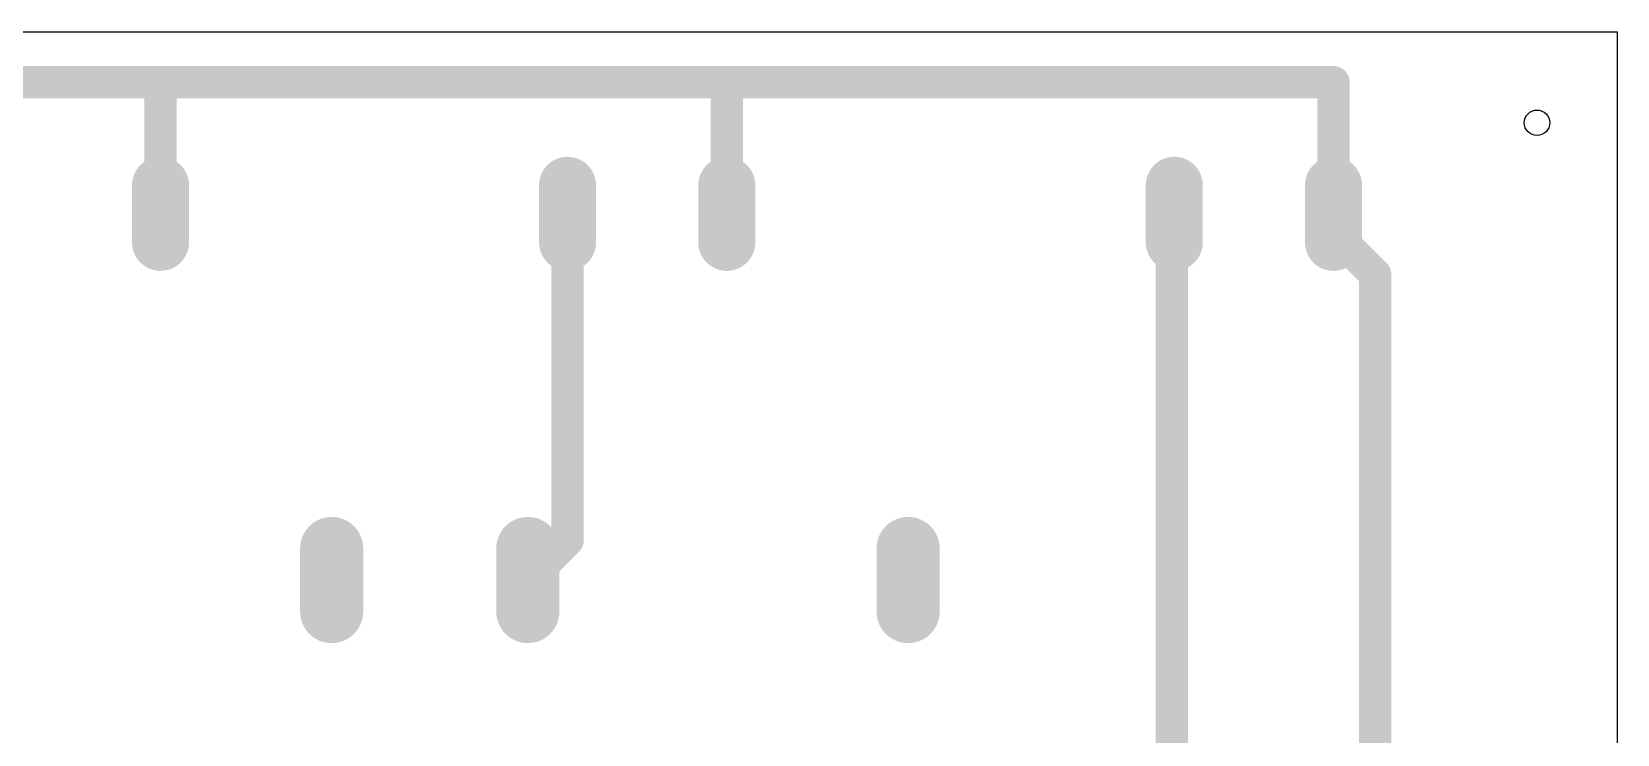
# Model space of a CAD drawing. Header units: millimetres. Extents: x 0 to 653, y 0 to 287.
# Drawn here: x 138.16 to 187.94, y 167.7 to 189.75 of the extents above; entities that cross this region are included whole.
import ezdxf

# ---------------------------------------------------------------- set-up
doc = ezdxf.new("R2010")
doc.units = ezdxf.units.MM
for name, color, linetype in [('16', 7, 'Continuous'), ('17', 7, 'Continuous'), ('20', 7, 'Continuous')]:
    doc.layers.add(name, color=color, linetype=linetype)

# ---------------------------------------------------------------- blocks, each defined once
blk = doc.blocks.new('LONGP100')
at = {"const_width": 1}
blk.add_lwpolyline([(-0.5, 0), (0.5, 0)], dxfattribs=at)
at = {"const_width": 0.5}
for points in [[(-0.5, 0.25, 1), (-0.5, -0.25)], [(0.5, -0.25, 1), (0.5, 0.25)]]:
    blk.add_lwpolyline(points, format="xyb", dxfattribs=at)

msp = doc.modelspace()

# ---------------------------------------------------------------- linework, layer by layer
at = {"layer": '16', "const_width": 1.016}
for points in [[(124.778, 188.163), (142.24, 188.163)], [(142.2, 188.123), (142.24, 188.163)], [(142.2, 184.035), (142.2, 188.123)], [(142.24, 188.163), (160.02, 188.163)], [(159.98, 188.123), (160.02, 188.163)], [(159.98, 184.035), (159.98, 188.123)], [(160.02, 188.163), (179.03, 188.163)], [(179.03, 188.163), (179.03, 184.035)], [(154.98, 173.788), (154.98, 184.035)], [(174.03, 184.035), (173.95, 183.955)], [(173.95, 166.573), (173.95, 183.955)], [(179.03, 184.035), (179.03, 183.44)], [(179.03, 183.44), (180.34, 182.13)], [(180.34, 182.13), (180.34, 107.518)], [(153.733, 172.542), (154.98, 173.788)]]:
    msp.add_lwpolyline(points, dxfattribs=at)
at = {"layer": '16', "const_width": 0.508}
for points in [[(141.946, 188.123, -1), (142.454, 188.123)], [(142.38, 187.943, -1), (142.02, 188.302)], [(142.24, 187.909, -1), (142.24, 188.417)], [(142.06, 188.342, -1), (142.42, 187.983)], [(142.24, 188.417, -1), (142.24, 187.909)], [(159.726, 188.123, -1), (160.234, 188.123)], [(160.16, 187.943, -1), (159.8, 188.302)], [(160.02, 187.909, -1), (160.02, 188.417)], [(159.84, 188.342, -1), (160.2, 187.983)], [(160.02, 188.417, -1), (160.02, 187.909)], [(178.776, 188.163, -1), (179.284, 188.163)], [(179.03, 188.417, -1), (179.03, 187.909)], [(142.454, 184.035, -1), (141.946, 184.035)], [(154.726, 184.035, -1), (155.234, 184.035)], [(160.234, 184.035, -1), (159.726, 184.035)], [(173.696, 183.955, -1), (174.204, 183.955)], [(174.13, 183.776, -1), (173.77, 184.135)], [(173.85, 184.215, -1), (174.21, 183.856)], [(178.776, 184.035, -1), (179.284, 184.035)], [(179.284, 184.035, -1), (178.776, 184.035)], [(178.85, 183.261, -1), (179.21, 183.62)], [(179.284, 183.44, -1), (178.776, 183.44)], [(180.086, 182.13, -1), (180.594, 182.13)], [(180.52, 182.31, -1), (180.16, 181.951)], [(154.8, 173.968, -1), (155.16, 173.609)], [(155.234, 173.788, -1), (154.726, 173.788)], [(153.913, 172.362, -1), (153.554, 172.721)]]:
    msp.add_lwpolyline(points, format="xyb", dxfattribs=at)
at = {"layer": '20'}
for p, q in [((0, 189.75), (187.94, 189.75)), ((187.94, 189.75), (187.94, 96.1))]:
    msp.add_line(p, q, dxfattribs=at)
msp.add_circle((185.42, 186.893), 0.4, dxfattribs=at)

# ---------------------------------------------------------------- block references
at = {"layer": '17'}
for p, xscale, yscale, rotation in [((142.2, 184.035), -1.7907, 1.7907, 90), ((142.2, 184.035), -1.7907, 1.7907, 90), ((154.98, 184.035), -1.7907, 1.7907, 90), ((154.98, 184.035), -1.7907, 1.7907, 90), ((159.98, 184.035), -1.7907, 1.7907, 90), ((159.98, 184.035), -1.7907, 1.7907, 90), ((174.03, 184.035), -1.7907, 1.7907, 90), ((174.03, 184.035), -1.7907, 1.7907, 90), ((179.03, 184.035), -1.7907, 1.7907, 90), ((179.03, 184.035), -1.7907, 1.7907, 90), ((147.574, 172.542), -1.9812, 1.9812, 270), ((147.574, 172.542), -1.9812, 1.9812, 270), ((153.733, 172.542), -1.9812, 1.9812, 270), ((153.733, 172.542), -1.9812, 1.9812, 270), ((165.672, 172.542), -1.9812, 1.9812, 270), ((165.672, 172.542), -1.9812, 1.9812, 270)]:
    msp.add_blockref('LONGP100', p, dxfattribs=dict(at, xscale=xscale, yscale=yscale, rotation=rotation))

doc.saveas('drawing.dxf')
